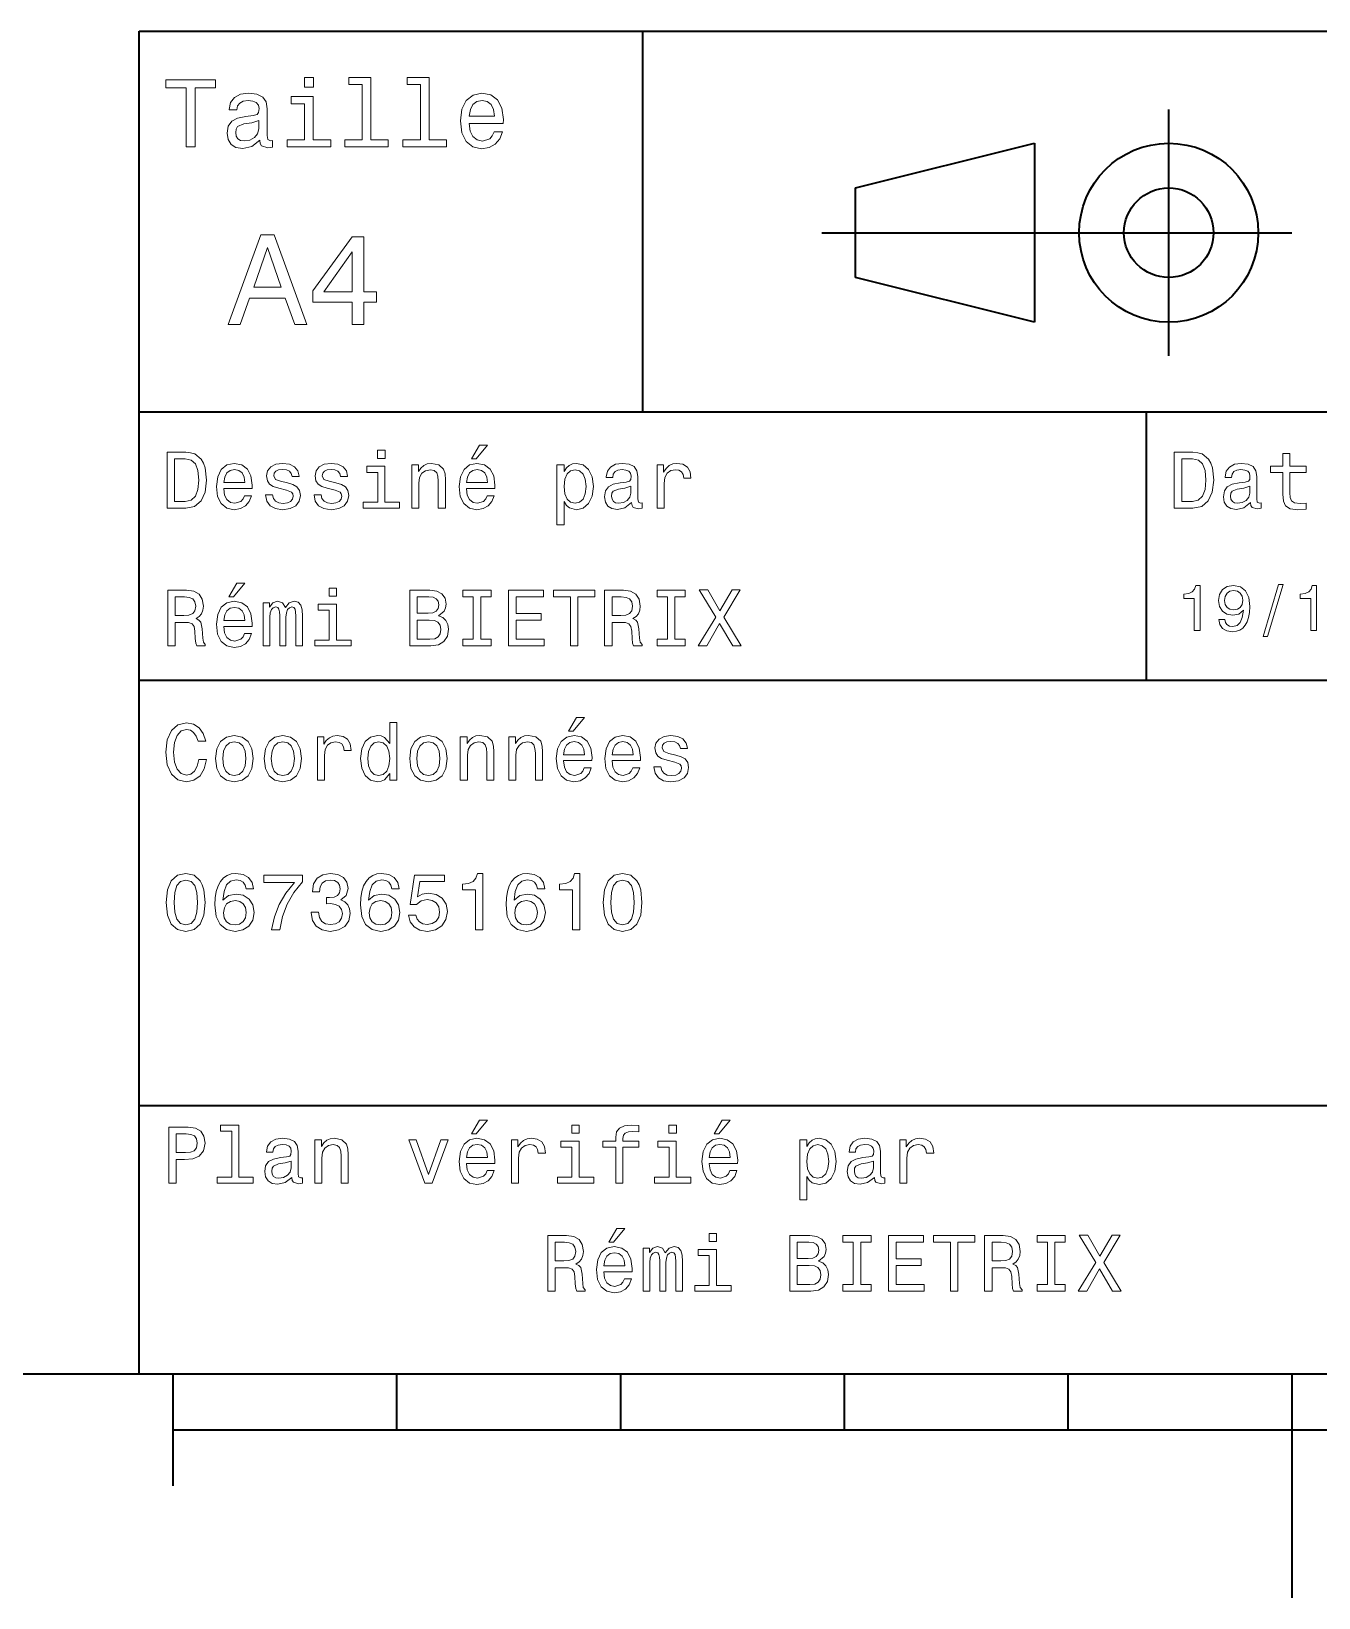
# Model space of a CAD drawing. Extents: x 0 to 297, y 0 to 210.
# Drawn here: x 92.2 to 149.7, y 0 to 70 of the extents above; entities that cross this region are included whole.
import ezdxf

# ---------------------------------------------------------------- set-up
doc = ezdxf.new("R2010")
doc.units = 0

msp = doc.modelspace()

# ---------------------------------------------------------------- linework, layer by layer
at = {"color": 7, "lineweight": 35}
for p, q in [((97, 10), (97, 70)), ((97, 70), (287, 70)), ((127.5, 61), (148.5, 61)), ((97, 53), (162, 53)), ((97, 41), (162, 41)), ((97, 22), (162, 22)), ((10, 10), (287, 10)), ((97, 10), (287, 10)), ((98.5, 7.5), (198.5, 7.5))]:
    msp.add_line(p, q, dxfattribs=at)
at = {"color": 7, "lineweight": 35, "ltscale": 0.425}
msp.add_line((119.5, 53), (119.5, 70), dxfattribs=at)
at = {"color": 7, "lineweight": 35, "ltscale": 0.275}
msp.add_line((143, 55.5), (143, 66.5), dxfattribs=at)
at = {"color": 7, "lineweight": 35, "ltscale": 0.206155}
for p, q in [((129, 63), (137, 65)), ((137, 57), (129, 59))]:
    msp.add_line(p, q, dxfattribs=at)
at = {"color": 7, "lineweight": 35, "ltscale": 0.2}
msp.add_line((137, 65), (137, 57), dxfattribs=at)
at = {"color": 7, "lineweight": 35, "ltscale": 0.1}
msp.add_line((129, 59), (129, 63), dxfattribs=at)
at = {"color": 7, "lineweight": 35, "ltscale": 0.3}
msp.add_line((142, 41), (142, 53), dxfattribs=at)
at = {"color": 7, "lineweight": 35, "ltscale": 0.125}
msp.add_line((98.5, 10), (98.5, 5), dxfattribs=at)
at = {"color": 7, "lineweight": 35, "ltscale": 0.0625}
for p, q in [((108.5, 10), (108.5, 7.5)), ((118.5, 10), (118.5, 7.5)), ((128.5, 10), (128.5, 7.5)), ((138.5, 10), (138.5, 7.5))]:
    msp.add_line(p, q, dxfattribs=at)
at = {"color": 7, "lineweight": 35, "ltscale": 0.25}
msp.add_line((148.5, 10), (148.5, 0), dxfattribs=at)
at = {"color": 7, "lineweight": 13}
for points in [[(104.786743, 67.940918), (104.384727, 67.940918), (104.384727, 67.508644), (104.786743, 67.508644)], [(106.969742, 67.621033), (106.969742, 65.157059), (106.187317, 65.157059), (106.187317, 64.837173), (108.128242, 64.837173), (108.128242, 65.157059), (107.350143, 65.157059), (107.350143, 67.940918), (106.373199, 67.940918), (106.373199, 67.621033)], [(109.572044, 67.621033), (109.572044, 65.157059), (108.789627, 65.157059), (108.789627, 64.837173), (110.730545, 64.837173), (110.730545, 65.157059), (109.952454, 65.157059), (109.952454, 67.940918), (108.975502, 67.940918), (108.975502, 67.621033)], [(99.102303, 64.837173), (99.5, 64.837173), (99.5, 67.47406), (100.407784, 67.47406), (100.407784, 67.837173), (98.190201, 67.837173), (98.190201, 67.47406), (99.102303, 67.47406)], [(102.387611, 65.139771), (102.387611, 65.126801), (102.409225, 64.979828), (102.47406, 64.876076), (102.746399, 64.793945), (102.958214, 64.828529), (102.958214, 65.122475), (102.867432, 65.109505), (102.746399, 65.165703), (102.724785, 65.338615), (102.724785, 66.540344), (102.672913, 66.84726), (102.521614, 67.0634), (102.257927, 67.193085), (101.886169, 67.240631), (101.523056, 67.188759), (101.255043, 67.041786), (101.086456, 66.812675), (101.030258, 66.510086), (101.030258, 66.484146), (101.371758, 66.484146), (101.402016, 66.665703), (101.497116, 66.795387), (101.65274, 66.873199), (101.873199, 66.903458), (102.085014, 66.881844), (102.236313, 66.817001), (102.327087, 66.704605), (102.357346, 66.548988), (102.340057, 66.367432), (102.270897, 66.276657), (102.097984, 66.233429), (101.773773, 66.198845), (101.402016, 66.121033), (101.138329, 65.982704), (100.982712, 65.766571), (100.935158, 65.446686), (100.978386, 65.161385), (101.112389, 64.949562), (101.328529, 64.815559), (101.626801, 64.768013), (102.028816, 64.858788)], [(111.750717, 65.887604), (113.272339, 65.887604), (113.276657, 66.064842), (113.207497, 66.561958), (113.017288, 66.933716), (112.714699, 67.158501), (112.312683, 67.240631), (111.919312, 67.154175), (111.616714, 66.912102), (111.422188, 66.51873), (111.353027, 66), (111.41787, 65.4683), (111.612396, 65.079247), (111.91066, 64.837173), (112.299713, 64.755043), (112.636887, 64.811234), (112.913544, 64.958214), (113.116714, 65.191643), (113.233429, 65.502876), (112.857346, 65.502876), (112.779541, 65.329971), (112.667145, 65.200287), (112.34726, 65.096542), (112.100868, 65.144089), (111.914986, 65.295387), (111.793945, 65.541786), (111.750717, 65.874634)], [(104.773773, 65.157059), (104.773773, 67.080688), (103.796829, 67.080688), (103.796829, 66.756485), (104.393372, 66.756485), (104.393372, 65.157059), (103.615273, 65.157059), (103.615273, 64.837173), (105.560516, 64.837173), (105.560516, 65.157059)], [(111.750717, 66.207489), (111.798271, 66.50576), (111.914986, 66.726219), (112.092216, 66.860229), (112.325653, 66.907776), (112.554756, 66.860229), (112.731987, 66.726219), (112.840057, 66.50576), (112.878967, 66.207489)], [(102.344383, 65.649857), (102.292511, 65.425072), (102.154182, 65.252159), (101.946686, 65.139771), (101.691643, 65.100861), (101.527374, 65.122475), (101.41066, 65.191643), (101.337173, 65.312675), (101.315559, 65.481262), (101.332855, 65.632561), (101.402016, 65.740631), (101.678673, 65.861671), (102.028816, 65.913544), (102.344383, 66.017288)], [(100.982712, 56.9049), (101.51297, 56.9049), (101.933716, 58.080692), (103.530258, 58.080692), (103.951012, 56.9049), (104.492798, 56.9049), (103.028816, 60.910664), (102.440926, 60.910664)], [(102.118156, 58.570606), (102.734871, 60.334293), (103.351585, 58.570606)], [(106.521614, 56.9049), (107.040344, 56.9049), (107.040344, 57.896255), (107.610954, 57.896255), (107.610954, 58.357349), (107.040344, 58.357349), (107.040344, 60.818443), (106.515854, 60.818443), (104.763687, 58.403458), (104.763687, 57.896255), (106.521614, 57.896255)], [(105.247841, 58.357349), (106.521614, 60.149857), (106.521614, 58.357349)], [(99.080688, 51.190563), (98.248558, 51.190563), (98.248558, 48.690563), (99.080688, 48.690563), (99.473343, 48.769814), (99.765129, 49.011169), (99.945244, 49.40382), (100.010086, 49.940563), (99.952446, 50.488113), (99.880402, 50.70425), (99.779541, 50.877163), (99.487755, 51.111313), (99.296829, 51.168949)], [(107.992798, 51.27702), (107.657784, 51.27702), (107.657784, 50.916786), (107.992798, 50.916786)], [(111.84726, 50.88797), (112.059799, 50.88797), (112.560516, 51.500362), (112.207489, 51.500362)], [(144.080688, 51.190563), (143.248566, 51.190563), (143.248566, 48.690563), (144.080688, 48.690563), (144.473343, 48.769814), (144.765137, 49.011169), (144.945251, 49.40382), (145.010086, 49.940563), (144.952454, 50.488113), (144.880402, 50.70425), (144.779541, 50.877163), (144.487747, 51.111313), (144.296829, 51.168949)], [(148.100861, 50.289986), (148.100861, 49.320965), (148.122482, 49.007565), (148.223343, 48.791428), (148.425079, 48.665348), (148.767288, 48.62212), (149.141937, 48.640129), (149.141937, 48.913906), (148.868149, 48.892292), (148.619598, 48.921112), (148.486313, 49.011169), (148.42868, 49.162464), (148.417862, 49.375), (148.417862, 50.289986), (149.141937, 50.289986), (149.141937, 50.560158), (148.417862, 50.560158), (148.417862, 51.125721), (148.100861, 51.125721), (148.100861, 50.560158), (147.553314, 50.560158), (147.553314, 50.289986)], [(99.055473, 50.891571), (99.329254, 50.837536), (99.516571, 50.671829), (99.628242, 50.376442), (99.664268, 49.940563), (99.624641, 49.519093), (99.51297, 49.223705), (99.322044, 49.047192), (99.055473, 48.989555), (98.583572, 48.989555), (98.583572, 50.891571)], [(100.784584, 49.565922), (102.052597, 49.565922), (102.056198, 49.713619), (101.998558, 50.127884), (101.840057, 50.437683), (101.587898, 50.625), (101.252884, 50.693443), (100.925072, 50.621399), (100.672913, 50.41967), (100.510803, 50.091862), (100.453171, 49.659584), (100.507202, 49.216499), (100.669312, 48.892292), (100.91787, 48.690563), (101.242073, 48.62212), (101.523056, 48.668949), (101.753601, 48.791428), (101.922913, 48.98595), (102.020172, 49.245319), (101.706772, 49.245319), (101.64193, 49.101227), (101.548271, 48.993156), (101.2817, 48.9067), (101.07637, 48.946327), (100.921471, 49.072407), (100.820602, 49.27774), (100.784584, 49.555115)], [(100.784584, 49.832493), (100.824211, 50.081055), (100.921471, 50.264771), (101.069168, 50.376442), (101.263687, 50.416069), (101.454613, 50.376442), (101.602303, 50.264771), (101.69236, 50.081055), (101.724785, 49.832493)], [(103.623199, 49.818085), (103.317001, 49.890129), (103.090057, 49.972984), (103.014412, 50.142292), (103.036026, 50.261169), (103.111671, 50.347622), (103.234146, 50.401657), (103.41066, 50.423271), (103.579971, 50.401657), (103.713257, 50.336815), (103.799713, 50.239555), (103.835732, 50.109871), (104.145531, 50.109871), (104.145531, 50.117077), (104.091499, 50.351227), (103.943802, 50.534943), (103.713257, 50.650219), (103.41066, 50.693443), (103.104469, 50.650219), (102.881126, 50.531342), (102.740631, 50.354828), (102.697403, 50.131485), (102.729828, 49.915348), (102.830688, 49.76405), (102.996399, 49.655983), (103.237755, 49.580334), (103.590775, 49.493877), (103.806915, 49.40382), (103.864555, 49.331772), (103.886169, 49.223705), (103.853745, 49.09042), (103.767288, 48.989555), (103.626801, 48.924713), (103.439484, 48.903099), (103.241356, 48.924713), (103.09726, 49.000362), (103, 49.122841), (102.960373, 49.292149), (102.654175, 49.292149), (102.704613, 49.003963), (102.852303, 48.795029), (103.086456, 48.668949), (103.41066, 48.62212), (103.749283, 48.668949), (103.997841, 48.795029), (104.149139, 48.996758), (104.203171, 49.259727), (104.163544, 49.486671), (104.051872, 49.641571), (103.868156, 49.742435)], [(105.791786, 49.818085), (105.485588, 49.890129), (105.258644, 49.972984), (105.182999, 50.142292), (105.204613, 50.261169), (105.280258, 50.347622), (105.40274, 50.401657), (105.579254, 50.423271), (105.748558, 50.401657), (105.881844, 50.336815), (105.9683, 50.239555), (106.004326, 50.109871), (106.314117, 50.109871), (106.314117, 50.117077), (106.260086, 50.351227), (106.112396, 50.534943), (105.881844, 50.650219), (105.579254, 50.693443), (105.273056, 50.650219), (105.049713, 50.531342), (104.909225, 50.354828), (104.865997, 50.131485), (104.898415, 49.915348), (104.999283, 49.76405), (105.164986, 49.655983), (105.406342, 49.580334), (105.759369, 49.493877), (105.975502, 49.40382), (106.033142, 49.331772), (106.054756, 49.223705), (106.022339, 49.09042), (105.935883, 48.989555), (105.795387, 48.924713), (105.60807, 48.903099), (105.409943, 48.924713), (105.265854, 49.000362), (105.168587, 49.122841), (105.12896, 49.292149), (104.822769, 49.292149), (104.873199, 49.003963), (105.020897, 48.795029), (105.255043, 48.668949), (105.579254, 48.62212), (105.91787, 48.668949), (106.166428, 48.795029), (106.317726, 48.996758), (106.371758, 49.259727), (106.33213, 49.486671), (106.220459, 49.641571), (106.036743, 49.742435)], [(107.981987, 48.957134), (107.981987, 50.560158), (107.16787, 50.560158), (107.16787, 50.289986), (107.664986, 50.289986), (107.664986, 48.957134), (107.016571, 48.957134), (107.016571, 48.690563), (108.637611, 48.690563), (108.637611, 48.957134)], [(109.181557, 48.690563), (109.498558, 48.690563), (109.498558, 49.807278), (109.530983, 50.063042), (109.635445, 50.250362), (109.797546, 50.365635), (110.013687, 50.408863), (110.1866, 50.372841), (110.29467, 50.275578), (110.348701, 50.113472), (110.366714, 49.897335), (110.366714, 48.690563), (110.683716, 48.690563), (110.683716, 49.962177), (110.669312, 50.217941), (110.604469, 50.430477), (110.39193, 50.625), (110.060516, 50.693443), (109.876801, 50.668228), (109.721901, 50.599785), (109.588615, 50.484512), (109.484146, 50.329613), (109.484146, 50.625), (109.181557, 50.625)], [(111.627518, 49.565922), (112.895531, 49.565922), (112.899132, 49.713619), (112.841499, 50.127884), (112.682999, 50.437683), (112.430832, 50.625), (112.095825, 50.693443), (111.768013, 50.621399), (111.515854, 50.41967), (111.353745, 50.091862), (111.296112, 49.659584), (111.350143, 49.216499), (111.512245, 48.892292), (111.760803, 48.690563), (112.085014, 48.62212), (112.365997, 48.668949), (112.596542, 48.791428), (112.765854, 48.98595), (112.863113, 49.245319), (112.549713, 49.245319), (112.484871, 49.101227), (112.391212, 48.993156), (112.124641, 48.9067), (111.919312, 48.946327), (111.764412, 49.072407), (111.663544, 49.27774), (111.627518, 49.555115)], [(111.627518, 49.832493), (111.667145, 50.081055), (111.764412, 50.264771), (111.912102, 50.376442), (112.106628, 50.416069), (112.297546, 50.376442), (112.445244, 50.264771), (112.535301, 50.081055), (112.567726, 49.832493)], [(115.986313, 50.326012), (115.986313, 50.625), (115.669312, 50.625), (115.669312, 47.941284), (115.986313, 47.941284), (115.986313, 48.98595), (116.097984, 48.816643), (116.22406, 48.704971), (116.541069, 48.62212), (116.843658, 48.690563), (117.081413, 48.895893), (117.236313, 49.2201), (117.293945, 49.659584), (117.236313, 50.095463), (117.081413, 50.41967), (116.843658, 50.621399), (116.541069, 50.693443), (116.368156, 50.671829), (116.220459, 50.603386), (116.094383, 50.488113)], [(116.48703, 48.9067), (116.274498, 48.953533), (116.119598, 49.097622), (116.022339, 49.331772), (115.989914, 49.659584), (116.022339, 49.983791), (116.119598, 50.217941), (116.274498, 50.358429), (116.48703, 50.408863), (116.681557, 50.358429), (116.836456, 50.21434), (116.933716, 49.98019), (116.969742, 49.659584), (116.933716, 49.335377), (116.836456, 49.097622), (116.681557, 48.953533)], [(119.005043, 48.942726), (119.005043, 48.931919), (119.023056, 48.809441), (119.077087, 48.722984), (119.304031, 48.654541), (119.480545, 48.683357), (119.480545, 48.928314), (119.4049, 48.917507), (119.304031, 48.96434), (119.286026, 49.108429), (119.286026, 50.109871), (119.242798, 50.365635), (119.116714, 50.54575), (118.896973, 50.65382), (118.587173, 50.693443), (118.284584, 50.650219), (118.061241, 50.52774), (117.920746, 50.336815), (117.873917, 50.084656), (117.873917, 50.063042), (118.158501, 50.063042), (118.183716, 50.21434), (118.26297, 50.322407), (118.392654, 50.387249), (118.57637, 50.412464), (118.752884, 50.394455), (118.878967, 50.34042), (118.954613, 50.246758), (118.979828, 50.117077), (118.965416, 49.965778), (118.907784, 49.890129), (118.763687, 49.854107), (118.493515, 49.825291), (118.183716, 49.760448), (117.963974, 49.645176), (117.834297, 49.465057), (117.79467, 49.19849), (117.830688, 48.960735), (117.942368, 48.784222), (118.122482, 48.67255), (118.37104, 48.632927), (118.706055, 48.708576)], [(120.143372, 48.690563), (120.460373, 48.690563), (120.460373, 49.796471), (120.492798, 50.063042), (120.590057, 50.253963), (120.748558, 50.369236), (120.961098, 50.408863), (121.119598, 50.383648), (121.238472, 50.3116), (121.310516, 50.189121), (121.335739, 50.023415), (121.656342, 50.023415), (121.613113, 50.315205), (121.49424, 50.524136), (121.296112, 50.650219), (121.02594, 50.693443), (120.842224, 50.664627), (120.683716, 50.592579), (120.543228, 50.4701), (120.431557, 50.304398), (120.431557, 50.625), (120.143372, 50.625)], [(144.055481, 50.891571), (144.329254, 50.837536), (144.516571, 50.671829), (144.628235, 50.376442), (144.664261, 49.940563), (144.624634, 49.519093), (144.51297, 49.223705), (144.322052, 49.047192), (144.055481, 48.989555), (143.583572, 48.989555), (143.583572, 50.891571)], [(146.656342, 48.942726), (146.656342, 48.931919), (146.674347, 48.809441), (146.728394, 48.722984), (146.955338, 48.654541), (147.131851, 48.683357), (147.131851, 48.928314), (147.056198, 48.917507), (146.955338, 48.96434), (146.937317, 49.108429), (146.937317, 50.109871), (146.894089, 50.365635), (146.768005, 50.54575), (146.548264, 50.65382), (146.23848, 50.693443), (145.935883, 50.650219), (145.71254, 50.52774), (145.572052, 50.336815), (145.525223, 50.084656), (145.525223, 50.063042), (145.809799, 50.063042), (145.835022, 50.21434), (145.914261, 50.322407), (146.043945, 50.387249), (146.227661, 50.412464), (146.404175, 50.394455), (146.530258, 50.34042), (146.605911, 50.246758), (146.631119, 50.117077), (146.616714, 49.965778), (146.559082, 49.890129), (146.414978, 49.854107), (146.144806, 49.825291), (145.835022, 49.760448), (145.61528, 49.645176), (145.485596, 49.465057), (145.445969, 49.19849), (145.481995, 48.960735), (145.593658, 48.784222), (145.773773, 48.67255), (146.022339, 48.632927), (146.357346, 48.708576)], [(118.969025, 49.367798), (118.925797, 49.180477), (118.810516, 49.036385), (118.637611, 48.942726), (118.425072, 48.910305), (118.288185, 48.928314), (118.190926, 48.98595), (118.129684, 49.086815), (118.111671, 49.227306), (118.126083, 49.353386), (118.183716, 49.443443), (118.414268, 49.544312), (118.706055, 49.587536), (118.969025, 49.673992)], [(146.620316, 49.367798), (146.577087, 49.180477), (146.461823, 49.036385), (146.28891, 48.942726), (146.07637, 48.910305), (145.939484, 48.928314), (145.842224, 48.98595), (145.780975, 49.086815), (145.76297, 49.227306), (145.777374, 49.353386), (145.835022, 49.443443), (146.065567, 49.544312), (146.357346, 49.587536), (146.620316, 49.673992)], [(98.280983, 42.530979), (98.615997, 42.530979), (98.615997, 43.586456), (98.958214, 43.586456), (99.210373, 43.575649), (99.368874, 43.525215), (99.45533, 43.406338), (99.491356, 43.193802), (99.509369, 42.869595), (99.530983, 42.657059), (99.574211, 42.530979), (99.952446, 42.530979), (99.952446, 42.599422), (99.869598, 42.700287), (99.840775, 42.887608), (99.815559, 43.291065), (99.754326, 43.590057), (99.671471, 43.683716), (99.541786, 43.752159), (99.685883, 43.842216), (99.786743, 43.9683), (99.851585, 44.126801), (99.873199, 44.317722), (99.822769, 44.620316), (99.678673, 44.84726), (99.440926, 44.98415), (99.116714, 45.030979), (98.280983, 45.030979)], [(101.004326, 44.728386), (101.216858, 44.728386), (101.717583, 45.340778), (101.364555, 45.340778)], [(105.824211, 45.117435), (105.489197, 45.117435), (105.489197, 44.757202), (105.824211, 44.757202)], [(110.377518, 43.881844), (110.629684, 44.090778), (110.694527, 44.231266), (110.716141, 44.404179), (110.669312, 44.674351), (110.528816, 44.868874), (110.301872, 44.987751), (109.984871, 45.030979), (109.0951, 45.030979), (109.0951, 42.530979), (110.035301, 42.530979), (110.370316, 42.581413), (110.618874, 42.729107), (110.773773, 42.963257), (110.827812, 43.280258), (110.795387, 43.492794), (110.708931, 43.669308), (110.568443, 43.798992)], [(111.930115, 42.833572), (111.469017, 42.833572), (111.469017, 42.530979), (112.722626, 42.530979), (112.722626, 42.833572), (112.261528, 42.833572), (112.261528, 44.728386), (112.722626, 44.728386), (112.722626, 45.030979), (111.469017, 45.030979), (111.469017, 44.728386), (111.930115, 44.728386)], [(113.507927, 42.530979), (115.092941, 42.530979), (115.092941, 42.833572), (113.83934, 42.833572), (113.83934, 43.680115), (114.956055, 43.680115), (114.956055, 43.979107), (113.83934, 43.979107), (113.83934, 44.728386), (115.064117, 44.728386), (115.064117, 45.030979), (113.507927, 45.030979)], [(116.267288, 42.530979), (116.598701, 42.530979), (116.598701, 44.728386), (117.355186, 44.728386), (117.355186, 45.030979), (115.507202, 45.030979), (115.507202, 44.728386), (116.267288, 44.728386)], [(117.798271, 42.530979), (118.133286, 42.530979), (118.133286, 43.586456), (118.47551, 43.586456), (118.727669, 43.575649), (118.886169, 43.525215), (118.972626, 43.406338), (119.008644, 43.193802), (119.026657, 42.869595), (119.048271, 42.657059), (119.091499, 42.530979), (119.469742, 42.530979), (119.469742, 42.599422), (119.386887, 42.700287), (119.35807, 42.887608), (119.332855, 43.291065), (119.271614, 43.590057), (119.188766, 43.683716), (119.059082, 43.752159), (119.203171, 43.842216), (119.304031, 43.9683), (119.368881, 44.126801), (119.390488, 44.317722), (119.340057, 44.620316), (119.195969, 44.84726), (118.958214, 44.98415), (118.634003, 45.030979), (117.798271, 45.030979)], [(120.604469, 42.833572), (120.143372, 42.833572), (120.143372, 42.530979), (121.396973, 42.530979), (121.396973, 42.833572), (120.935883, 42.833572), (120.935883, 44.728386), (121.396973, 44.728386), (121.396973, 45.030979), (120.143372, 45.030979), (120.143372, 44.728386), (120.604469, 44.728386)], [(121.984154, 42.530979), (122.362396, 42.530979), (122.935165, 43.543228), (123.518738, 42.530979), (123.900581, 42.530979), (123.118881, 43.817001), (123.860954, 45.03458), (123.497116, 45.03458), (122.945969, 44.108788), (122.405624, 45.03458), (122.027382, 45.03458), (122.765854, 43.8134)], [(144.14122, 43.224785), (144.403458, 43.224785), (144.403458, 45.239193), (144.207504, 45.239193), (144.155624, 45.0634), (144.05188, 44.945248), (143.893372, 44.876083), (143.674362, 44.853027), (143.674362, 44.648415), (144.14122, 44.648415)], [(145.236313, 43.720463), (145.279541, 43.492798), (145.403458, 43.317005), (145.599426, 43.207493), (145.858795, 43.167149), (146.028824, 43.187321), (146.181564, 43.239193), (146.311249, 43.328529), (146.420761, 43.455334), (146.507202, 43.613834), (146.570602, 43.809799), (146.608078, 44.034584), (146.622482, 44.293949), (146.573486, 44.700291), (146.432281, 44.99712), (146.207504, 45.175793), (145.899139, 45.239193), (145.616714, 45.187321), (145.403458, 45.048992), (145.265137, 44.835735), (145.219025, 44.567726), (145.265137, 44.291069), (145.400574, 44.080692), (145.60231, 43.948128), (145.858795, 43.9049), (146.129684, 43.959656), (146.334305, 44.126801), (146.288193, 43.806919), (146.195969, 43.57925), (146.054764, 43.443806), (145.861679, 43.400578), (145.711823, 43.42075), (145.60231, 43.48415), (145.530258, 43.585014), (145.50145, 43.720463)], [(145.498566, 44.570606), (145.52739, 44.749279), (145.608078, 44.890491), (145.734879, 44.979828), (145.899139, 45.011528), (146.069168, 44.979828), (146.198853, 44.890491), (146.279541, 44.752163), (146.311249, 44.573486), (146.279541, 44.391933), (146.198853, 44.256485), (146.066284, 44.172913), (145.890488, 44.144093), (145.731995, 44.172913), (145.608078, 44.256485), (145.52739, 44.38905)], [(147.213257, 42.956772), (147.412109, 42.956772), (148.109512, 45.279541), (147.907791, 45.279541)], [(149.345825, 43.224785), (149.608078, 43.224785), (149.608078, 45.239193), (149.412109, 45.239193), (149.360229, 45.0634), (149.256485, 44.945248), (149.097992, 44.876083), (148.878967, 44.853027), (148.878967, 44.648415), (149.345825, 44.648415)], [(99.023056, 44.724785), (99.242798, 44.703171), (99.397697, 44.634727), (99.494957, 44.508644), (99.527374, 44.310516), (99.491356, 44.101585), (99.394089, 43.975502), (99.228386, 43.910664), (99.001442, 43.892651), (98.615997, 43.892651), (98.615997, 44.724785)], [(100.784584, 43.406338), (102.052597, 43.406338), (102.056198, 43.554035), (101.998558, 43.9683), (101.840057, 44.278099), (101.587898, 44.465416), (101.252884, 44.533859), (100.925072, 44.461815), (100.672913, 44.260086), (100.510803, 43.932278), (100.453171, 43.5), (100.507202, 43.056915), (100.669312, 42.732708), (100.91787, 42.530979), (101.242073, 42.462536), (101.523056, 42.509365), (101.753601, 42.631844), (101.922913, 42.826366), (102.020172, 43.085735), (101.706772, 43.085735), (101.64193, 42.941643), (101.548271, 42.833572), (101.2817, 42.747116), (101.07637, 42.786743), (100.921471, 42.912823), (100.820602, 43.118156), (100.784584, 43.395531)], [(100.784584, 43.672909), (100.824211, 43.921471), (100.921471, 44.105186), (101.069168, 44.216858), (101.263687, 44.256485), (101.454613, 44.216858), (101.602303, 44.105186), (101.69236, 43.921471), (101.724785, 43.672909)], [(102.549713, 42.530979), (102.841499, 42.530979), (102.841499, 43.824207), (102.859512, 44.01873), (102.913544, 44.159222), (102.996399, 44.242073), (103.104469, 44.274494), (103.190926, 44.245678), (103.248558, 44.17363), (103.277374, 44.051151), (103.288185, 43.88905), (103.288185, 42.530979), (103.561958, 42.530979), (103.561958, 43.824207), (103.579971, 44.015129), (103.634003, 44.155621), (103.720459, 44.242073), (103.828529, 44.274494), (103.914986, 44.245678), (103.972626, 44.17363), (104.008644, 43.88905), (104.008644, 42.530979), (104.30043, 42.530979), (104.30043, 43.867435), (104.282417, 44.144814), (104.224785, 44.357349), (104.109512, 44.48703), (103.922188, 44.533859), (103.702454, 44.461815), (103.533142, 44.25288), (103.399857, 44.458214), (103.176514, 44.533859), (102.971184, 44.461815), (102.830688, 44.260086), (102.830688, 44.465416), (102.549713, 44.465416)], [(105.8134, 42.79755), (105.8134, 44.400574), (104.999283, 44.400574), (104.999283, 44.130402), (105.496399, 44.130402), (105.496399, 42.79755), (104.847984, 42.79755), (104.847984, 42.530979), (106.469025, 42.530979), (106.469025, 42.79755)], [(109.916428, 43.993515), (109.426514, 43.993515), (109.426514, 44.731987), (109.945244, 44.731987), (110.139771, 44.710373), (110.276657, 44.645531), (110.359512, 44.533859), (110.388329, 44.368156), (110.355911, 44.20245), (110.269455, 44.087173), (110.121758, 44.015129)], [(118.540344, 44.724785), (118.760086, 44.703171), (118.914986, 44.634727), (119.012253, 44.508644), (119.04467, 44.310516), (119.008644, 44.101585), (118.911385, 43.975502), (118.745682, 43.910664), (118.51873, 43.892651), (118.133286, 43.892651), (118.133286, 44.724785)], [(109.995674, 42.829971), (109.426514, 42.829971), (109.426514, 43.690922), (109.963257, 43.690922), (110.190201, 43.665707), (110.352303, 43.590057), (110.44957, 43.460373), (110.481987, 43.273052), (110.44957, 43.074928), (110.359512, 42.938038), (110.208214, 42.855186)], [(116.184441, 38.728386), (116.396973, 38.728386), (116.897697, 39.340778), (116.54467, 39.340778)], [(99.66787, 37.460373), (99.595818, 37.15778), (99.476944, 36.941643), (99.311241, 36.808357), (99.116714, 36.765129), (98.882568, 36.829971), (98.698845, 37.024494), (98.57637, 37.341499), (98.536743, 37.780979), (98.57637, 38.216858), (98.695244, 38.537464), (98.87896, 38.731987), (99.116714, 38.80043), (99.289627, 38.764408), (99.437317, 38.663544), (99.552597, 38.501442), (99.631844, 38.278099), (99.97406, 38.278099), (99.865997, 38.620316), (99.678673, 38.879681), (99.422913, 39.041786), (99.116714, 39.099422), (98.734871, 39.009365), (98.443085, 38.757202), (98.25576, 38.342937), (98.190926, 37.780979), (98.25576, 37.219021), (98.443085, 36.804756), (98.734871, 36.548992), (99.116714, 36.462536), (99.451729, 36.530979), (99.721901, 36.721901), (99.912827, 37.035301), (100.013687, 37.460373)], [(100.413544, 37.496399), (100.471184, 37.056915), (100.636887, 36.732708), (100.899857, 36.530979), (101.252884, 36.462536), (101.602303, 36.530979), (101.865273, 36.729107), (102.030983, 37.053314), (102.092216, 37.496399), (102.030983, 37.935879), (101.865273, 38.263687), (101.602303, 38.461815), (101.252884, 38.533859), (100.899857, 38.461815), (100.636887, 38.260086), (100.471184, 37.935879)], [(102.58213, 37.496399), (102.639771, 37.056915), (102.805473, 36.732708), (103.068443, 36.530979), (103.421471, 36.462536), (103.770897, 36.530979), (104.033859, 36.729107), (104.19957, 37.053314), (104.260803, 37.496399), (104.19957, 37.935879), (104.033859, 38.263687), (103.770897, 38.461815), (103.421471, 38.533859), (103.068443, 38.461815), (102.805473, 38.260086), (102.639771, 37.935879)], [(104.963257, 36.530979), (105.280258, 36.530979), (105.280258, 37.636887), (105.312683, 37.903458), (105.409943, 38.094379), (105.568443, 38.209652), (105.780983, 38.249279), (105.939484, 38.224064), (106.058357, 38.152016), (106.130402, 38.029537), (106.155617, 37.863831), (106.476227, 37.863831), (106.432999, 38.155621), (106.314117, 38.364552), (106.115997, 38.490635), (105.845825, 38.533859), (105.662102, 38.505043), (105.503601, 38.432995), (105.363113, 38.310516), (105.251442, 38.144814), (105.251442, 38.465416), (104.963257, 38.465416)], [(108.201729, 36.829971), (108.201729, 36.530979), (108.51873, 36.530979), (108.51873, 39.117435), (108.20533, 39.117435), (108.20533, 38.170029), (107.963974, 38.443802), (107.816284, 38.508644), (107.646973, 38.533859), (107.340775, 38.461815), (107.103027, 38.260086), (106.948128, 37.935879), (106.894089, 37.5), (106.948128, 37.064121), (107.103027, 36.736309), (107.340775, 36.530979), (107.646973, 36.462536), (107.816284, 36.487751), (107.967575, 36.552593)], [(109.087898, 37.496399), (109.145531, 37.056915), (109.311241, 36.732708), (109.574203, 36.530979), (109.927231, 36.462536), (110.276657, 36.530979), (110.539627, 36.729107), (110.70533, 37.053314), (110.766571, 37.496399), (110.70533, 37.935879), (110.539627, 38.263687), (110.276657, 38.461815), (109.927231, 38.533859), (109.574203, 38.461815), (109.311241, 38.260086), (109.145531, 37.935879)], [(111.350143, 36.530979), (111.667145, 36.530979), (111.667145, 37.647694), (111.69957, 37.903458), (111.804031, 38.090778), (111.966141, 38.206051), (112.182274, 38.249279), (112.355186, 38.213257), (112.463257, 38.115993), (112.517288, 37.953888), (112.535301, 37.737751), (112.535301, 36.530979), (112.852303, 36.530979), (112.852303, 37.802593), (112.837898, 38.058357), (112.773056, 38.270893), (112.560516, 38.465416), (112.229103, 38.533859), (112.045387, 38.508644), (111.890488, 38.440201), (111.757202, 38.324928), (111.65274, 38.170029), (111.65274, 38.465416), (111.350143, 38.465416)], [(113.51873, 36.530979), (113.835732, 36.530979), (113.835732, 37.647694), (113.868156, 37.903458), (113.972626, 38.090778), (114.134727, 38.206051), (114.350861, 38.249279), (114.523773, 38.213257), (114.631844, 38.115993), (114.685883, 37.953888), (114.703888, 37.737751), (114.703888, 36.530979), (115.020889, 36.530979), (115.020889, 37.802593), (115.006485, 38.058357), (114.941643, 38.270893), (114.729111, 38.465416), (114.39769, 38.533859), (114.213974, 38.508644), (114.059082, 38.440201), (113.925789, 38.324928), (113.821327, 38.170029), (113.821327, 38.465416), (113.51873, 38.465416)], [(115.964699, 37.406338), (117.232712, 37.406338), (117.236313, 37.554035), (117.178673, 37.9683), (117.020172, 38.278099), (116.768013, 38.465416), (116.432999, 38.533859), (116.105186, 38.461815), (115.853027, 38.260086), (115.690918, 37.932278), (115.633286, 37.5), (115.687317, 37.056915), (115.849426, 36.732708), (116.097984, 36.530979), (116.422188, 36.462536), (116.703171, 36.509365), (116.933716, 36.631844), (117.103027, 36.826366), (117.200287, 37.085735), (116.886887, 37.085735), (116.822044, 36.941643), (116.728386, 36.833572), (116.461815, 36.747116), (116.256485, 36.786743), (116.101585, 36.912823), (116.000717, 37.118156), (115.964699, 37.395531)], [(118.133286, 37.406338), (119.401299, 37.406338), (119.4049, 37.554035), (119.34726, 37.9683), (119.188766, 38.278099), (118.9366, 38.465416), (118.601585, 38.533859), (118.273773, 38.461815), (118.021614, 38.260086), (117.859512, 37.932278), (117.801872, 37.5), (117.855911, 37.056915), (118.018013, 36.732708), (118.266571, 36.530979), (118.590775, 36.462536), (118.871758, 36.509365), (119.10231, 36.631844), (119.271614, 36.826366), (119.368881, 37.085735), (119.055481, 37.085735), (118.990631, 36.941643), (118.896973, 36.833572), (118.630402, 36.747116), (118.425072, 36.786743), (118.270172, 36.912823), (118.169312, 37.118156), (118.133286, 37.395531)], [(120.971901, 37.658501), (120.66571, 37.730545), (120.438766, 37.8134), (120.363113, 37.982708), (120.384727, 38.101585), (120.460373, 38.188038), (120.582855, 38.242073), (120.759369, 38.263687), (120.92868, 38.242073), (121.061966, 38.177231), (121.148415, 38.079971), (121.184441, 37.950287), (121.49424, 37.950287), (121.49424, 37.957493), (121.440201, 38.191643), (121.292511, 38.375359), (121.061966, 38.490635), (120.759369, 38.533859), (120.453171, 38.490635), (120.229828, 38.371758), (120.08934, 38.195244), (120.046112, 37.971901), (120.078529, 37.755764), (120.179398, 37.604465), (120.3451, 37.496399), (120.586456, 37.42075), (120.939484, 37.334293), (121.155624, 37.244236), (121.213257, 37.172188), (121.234871, 37.064121), (121.202454, 36.930836), (121.115997, 36.829971), (120.97551, 36.765129), (120.788185, 36.743515), (120.590057, 36.765129), (120.445969, 36.840778), (120.348709, 36.963257), (120.309082, 37.132565), (120.002884, 37.132565), (120.053314, 36.844379), (120.201012, 36.635445), (120.435158, 36.509365), (120.759369, 36.462536), (121.097984, 36.509365), (121.346542, 36.635445), (121.497841, 36.837173), (121.551872, 37.100143), (121.512253, 37.327087), (121.400574, 37.481987), (121.216858, 37.582851)], [(100.737755, 37.5), (100.770172, 37.824207), (100.87104, 38.058357), (101.033142, 38.20245), (101.252884, 38.25288), (101.469017, 38.20245), (101.631126, 38.061958), (101.731987, 37.824207), (101.768013, 37.5), (101.731987, 37.172188), (101.631126, 36.934437), (101.469017, 36.790344), (101.252884, 36.743515), (101.033142, 36.790344), (100.87104, 36.934437), (100.770172, 37.172188)], [(102.906342, 37.5), (102.938759, 37.824207), (103.039627, 38.058357), (103.201729, 38.20245), (103.421471, 38.25288), (103.637611, 38.20245), (103.799713, 38.061958), (103.900574, 37.824207), (103.9366, 37.5), (103.900574, 37.172188), (103.799713, 36.934437), (103.637611, 36.790344), (103.421471, 36.743515), (103.201729, 36.790344), (103.039627, 36.934437), (102.938759, 37.172188)], [(107.701012, 38.249279), (107.909943, 38.198845), (108.068443, 38.058357), (108.162102, 37.824207), (108.198128, 37.5), (108.162102, 37.172188), (108.068443, 36.938038), (107.909943, 36.793949), (107.701012, 36.747116), (107.502884, 36.793949), (107.351585, 36.938038), (107.250717, 37.175793), (107.2183, 37.5), (107.250717, 37.820606), (107.351585, 38.054756), (107.502884, 38.198845)], [(109.412102, 37.5), (109.444527, 37.824207), (109.545387, 38.058357), (109.707489, 38.20245), (109.927231, 38.25288), (110.143372, 38.20245), (110.305473, 38.061958), (110.406342, 37.824207), (110.44236, 37.5), (110.406342, 37.172188), (110.305473, 36.934437), (110.143372, 36.790344), (109.927231, 36.743515), (109.707489, 36.790344), (109.545387, 36.934437), (109.444527, 37.172188)], [(115.964699, 37.672909), (116.004318, 37.921471), (116.101585, 38.105186), (116.249283, 38.216858), (116.443802, 38.256485), (116.634727, 38.216858), (116.782425, 38.105186), (116.872482, 37.921471), (116.9049, 37.672909)], [(118.133286, 37.672909), (118.172913, 37.921471), (118.270172, 38.105186), (118.41787, 38.216858), (118.612396, 38.256485), (118.803314, 38.216858), (118.951012, 38.105186), (119.041069, 37.921471), (119.073486, 37.672909)], [(98.216141, 31.071325), (98.270172, 30.505762), (98.439484, 30.102304), (98.709656, 29.857347), (99.084297, 29.778097), (99.45533, 29.857347), (99.725502, 30.102304), (99.891212, 30.505762), (99.948845, 31.071325), (99.891212, 31.633286), (99.822769, 31.856628), (99.725502, 32.040344), (99.45533, 32.285301), (99.084297, 32.368156), (98.709656, 32.285301), (98.439484, 32.036743), (98.270172, 31.633286)], [(102.117432, 31.676512), (102.048988, 31.9683), (101.890488, 32.184437), (101.645531, 32.321323), (101.328529, 32.368156), (101.115997, 32.342937), (100.932274, 32.274494), (100.770172, 32.162823), (100.633286, 32.004322), (100.525215, 31.806194), (100.445969, 31.56484), (100.395531, 31.280258), (100.381126, 30.959654), (100.438759, 30.448126), (100.615273, 30.077089), (100.899857, 29.853746), (101.288902, 29.778097), (101.638329, 29.842939), (101.9049, 30.012247), (102.077812, 30.278818), (102.139046, 30.617435), (102.077812, 30.959654), (101.912102, 31.222622), (101.656342, 31.388329), (101.33934, 31.445965), (100.997116, 31.373919), (100.741356, 31.168587), (100.795387, 31.56484), (100.91066, 31.849422), (101.087173, 32.01873), (101.33213, 32.076366), (101.512245, 32.04755), (101.649132, 31.971901), (101.739197, 31.845821), (101.786026, 31.676512)], [(102.920746, 29.850143), (103.284584, 29.850143), (103.403458, 30.444523), (103.612389, 30.999279), (103.907784, 31.514408), (104.293228, 31.997118), (104.293228, 32.296108), (102.578529, 32.296108), (102.578529, 31.9683), (103.947403, 31.9683), (103.551155, 31.481987), (103.252159, 30.974062), (103.043228, 30.433718)], [(104.682274, 30.635447), (104.682274, 30.610229), (104.739914, 30.264408), (104.909225, 30.005043), (105.175797, 29.839336), (105.528816, 29.778097), (105.903458, 29.839336), (106.184441, 29.997837), (106.364555, 30.25), (106.429398, 30.574207), (106.400574, 30.786743), (106.321327, 30.959654), (106.191643, 31.092939), (106.01873, 31.190201), (106.252884, 31.384726), (106.335739, 31.694523), (106.2817, 31.975504), (106.126801, 32.188038), (105.874641, 32.321323), (105.528816, 32.368156), (105.204613, 32.310516), (104.956055, 32.152016), (104.793945, 31.899855), (104.739914, 31.56484), (104.739914, 31.539625), (105.060516, 31.539625), (105.08934, 31.770172), (105.182999, 31.935879), (105.334297, 32.036743), (105.546829, 32.072765), (105.734146, 32.043949), (105.87104, 31.9683), (105.953888, 31.845821), (105.986313, 31.680115), (105.953888, 31.503601), (105.867432, 31.384726), (105.716141, 31.312679), (105.510803, 31.291065), (105.370316, 31.294668), (105.370316, 31.010086), (105.546829, 31.01729), (105.773773, 30.984869), (105.943085, 30.898415), (106.043945, 30.757925), (106.079971, 30.574207), (106.040344, 30.365273), (105.935883, 30.210375), (105.770172, 30.113111), (105.55043, 30.08069), (105.323486, 30.116714), (105.157784, 30.224783), (105.053314, 30.397694), (105.013687, 30.635447)], [(108.623199, 31.676512), (108.554756, 31.9683), (108.396255, 32.184437), (108.151299, 32.321323), (107.834297, 32.368156), (107.621758, 32.342937), (107.438042, 32.274494), (107.27594, 32.162823), (107.139053, 32.004322), (107.030983, 31.806194), (106.951729, 31.56484), (106.901299, 31.280258), (106.886887, 30.959654), (106.944527, 30.448126), (107.12104, 30.077089), (107.405617, 29.853746), (107.79467, 29.778097), (108.144089, 29.842939), (108.41066, 30.012247), (108.583572, 30.278818), (108.644814, 30.617435), (108.583572, 30.959654), (108.41787, 31.222622), (108.162102, 31.388329), (107.8451, 31.445965), (107.502884, 31.373919), (107.247116, 31.168587), (107.301155, 31.56484), (107.416428, 31.849422), (107.592941, 32.01873), (107.837898, 32.076366), (108.018013, 32.04755), (108.1549, 31.971901), (108.244957, 31.845821), (108.291786, 31.676512)], [(109.033859, 30.502161), (109.113113, 30.206772), (109.289627, 29.976225), (109.548988, 29.832132), (109.880402, 29.778097), (110.244232, 29.842939), (110.528816, 30.019451), (110.708931, 30.300432), (110.777374, 30.660662), (110.716141, 30.995676), (110.543228, 31.258644), (110.273056, 31.427954), (109.92363, 31.489193), (109.653458, 31.445965), (109.444527, 31.327089), (109.545387, 32.000721), (110.640488, 32.000721), (110.640488, 32.296108), (109.304031, 32.296108), (109.105911, 30.970461), (109.394089, 30.970461), (109.603027, 31.139769), (109.869598, 31.201008), (110.100143, 31.161383), (110.276657, 31.046108), (110.388329, 30.869596), (110.427956, 30.642651), (110.388329, 30.415705), (110.273056, 30.239193), (110.096542, 30.127522), (109.869598, 30.087896), (109.678673, 30.113111), (109.530983, 30.195965), (109.422913, 30.325647), (109.368874, 30.502161)], [(112.030975, 29.850143), (112.358788, 29.850143), (112.358788, 32.368156), (112.113831, 32.368156), (112.048988, 32.148415), (111.919312, 32.000721), (111.721184, 31.914265), (111.447403, 31.885447), (111.447403, 31.629683), (112.030975, 31.629683)], [(115.12896, 31.676512), (115.060516, 31.9683), (114.902016, 32.184437), (114.657059, 32.321323), (114.340057, 32.368156), (114.127518, 32.342937), (113.943802, 32.274494), (113.7817, 32.162823), (113.644814, 32.004322), (113.536743, 31.806194), (113.457489, 31.56484), (113.407059, 31.280258), (113.392654, 30.959654), (113.450287, 30.448126), (113.626801, 30.077089), (113.911385, 29.853746), (114.30043, 29.778097), (114.649857, 29.842939), (114.916428, 30.012247), (115.08934, 30.278818), (115.150574, 30.617435), (115.08934, 30.959654), (114.92363, 31.222622), (114.66787, 31.388329), (114.350861, 31.445965), (114.008644, 31.373919), (113.752884, 31.168587), (113.806915, 31.56484), (113.922188, 31.849422), (114.098701, 32.01873), (114.343658, 32.076366), (114.523773, 32.04755), (114.66066, 31.971901), (114.750717, 31.845821), (114.797546, 31.676512)], [(116.368156, 29.850143), (116.695969, 29.850143), (116.695969, 32.368156), (116.451012, 32.368156), (116.386169, 32.148415), (116.256485, 32.000721), (116.058357, 31.914265), (115.784584, 31.885447), (115.784584, 31.629683), (116.368156, 31.629683)], [(117.733429, 31.071325), (117.78746, 30.505762), (117.956772, 30.102304), (118.226944, 29.857347), (118.601585, 29.778097), (118.972626, 29.857347), (119.242798, 30.102304), (119.408501, 30.505762), (119.466141, 31.071325), (119.408501, 31.633286), (119.340057, 31.856628), (119.242798, 32.040344), (118.972626, 32.285301), (118.601585, 32.368156), (118.226944, 32.285301), (117.956772, 32.036743), (117.78746, 31.633286)], [(98.561958, 31.071325), (98.590775, 31.507204), (98.680832, 31.820604), (98.842941, 32.004322), (99.084297, 32.069164), (99.322044, 32.004322), (99.484146, 31.820604), (99.574211, 31.507204), (99.603027, 31.071325), (99.574211, 30.631844), (99.484146, 30.318443), (99.322044, 30.134726), (99.084297, 30.073486), (98.842941, 30.134726), (98.680832, 30.318443), (98.590775, 30.631844)], [(118.079254, 31.071325), (118.10807, 31.507204), (118.198128, 31.820604), (118.360229, 32.004322), (118.601585, 32.069164), (118.83934, 32.004322), (119.001442, 31.820604), (119.091499, 31.507204), (119.120316, 31.071325), (119.091499, 30.631844), (119.001442, 30.318443), (118.83934, 30.134726), (118.601585, 30.073486), (118.360229, 30.134726), (118.198128, 30.318443), (118.10807, 30.631844)], [(101.789627, 30.613832), (101.75, 30.386887), (101.649132, 30.213976), (101.48703, 30.098703), (101.285301, 30.062679), (101.072769, 30.098703), (100.91066, 30.210375), (100.806198, 30.383286), (100.773773, 30.610229), (100.809799, 30.833572), (100.91066, 31.002882), (101.07637, 31.11095), (101.299713, 31.150576), (101.49424, 31.11095), (101.649132, 31.006483), (101.75, 30.837175)], [(108.295387, 30.613832), (108.255768, 30.386887), (108.1549, 30.213976), (107.992798, 30.098703), (107.791069, 30.062679), (107.578529, 30.098703), (107.416428, 30.210375), (107.311958, 30.383286), (107.279541, 30.610229), (107.315559, 30.833572), (107.416428, 31.002882), (107.58213, 31.11095), (107.805473, 31.150576), (108, 31.11095), (108.1549, 31.006483), (108.255768, 30.837175)], [(114.801147, 30.613832), (114.761528, 30.386887), (114.66066, 30.213976), (114.498558, 30.098703), (114.296829, 30.062679), (114.08429, 30.098703), (113.922188, 30.210375), (113.817726, 30.383286), (113.785301, 30.610229), (113.821327, 30.833572), (113.922188, 31.002882), (114.087898, 31.11095), (114.311241, 31.150576), (114.505768, 31.11095), (114.66066, 31.006483), (114.761528, 30.837175)], [(98.324211, 18.530979), (98.655617, 18.530979), (98.655617, 19.586454), (99.023056, 19.586454), (99.394089, 19.604465), (99.689484, 19.730547), (99.880402, 19.975504), (99.945244, 20.310518), (99.894814, 20.620316), (99.750717, 20.847261), (99.51297, 20.98415), (99.188759, 21.030979), (98.324211, 21.030979)], [(101.137611, 20.850864), (101.137611, 18.79755), (100.485588, 18.79755), (100.485588, 18.530979), (102.103027, 18.530979), (102.103027, 18.79755), (101.454613, 18.79755), (101.454613, 21.117435), (100.640488, 21.117435), (100.640488, 20.850864)], [(111.84726, 20.728386), (112.059799, 20.728386), (112.560516, 21.340778), (112.207489, 21.340778)], [(116.667145, 21.117435), (116.33213, 21.117435), (116.33213, 20.757204), (116.667145, 20.757204)], [(118.295387, 20.130404), (118.295387, 18.530979), (118.612396, 18.530979), (118.612396, 20.130404), (119.332855, 20.130404), (119.332855, 20.400576), (118.612396, 20.400576), (118.612396, 20.519451), (118.637611, 20.663544), (118.720459, 20.760807), (118.860954, 20.818443), (119.062683, 20.840057), (119.332855, 20.825647), (119.332855, 21.099422), (118.990631, 21.117435), (118.680832, 21.085014), (118.464699, 20.987751), (118.335014, 20.818443), (118.295387, 20.577089), (118.295387, 20.400576), (117.715424, 20.400576), (117.715424, 20.130404)], [(121.004326, 21.117435), (120.669312, 21.117435), (120.669312, 20.757204), (121.004326, 20.757204)], [(122.690201, 20.728386), (122.90274, 20.728386), (123.403458, 21.340778), (123.05043, 21.340778)], [(99.098701, 20.724783), (99.314842, 20.703169), (99.473343, 20.634726), (99.567001, 20.508644), (99.599426, 20.310518), (99.5634, 20.101583), (99.466141, 19.975504), (99.30043, 19.910662), (99.073486, 19.892651), (98.655617, 19.892651), (98.655617, 20.724783)], [(103.824928, 18.78314), (103.824928, 18.772333), (103.842941, 18.649855), (103.896973, 18.5634), (104.123917, 18.494957), (104.30043, 18.523775), (104.30043, 18.768732), (104.224785, 18.757925), (104.123917, 18.804754), (104.105911, 18.948847), (104.105911, 19.950287), (104.062683, 20.206051), (103.9366, 20.386166), (103.716858, 20.494236), (103.407059, 20.533861), (103.104469, 20.490633), (102.881126, 20.368155), (102.740631, 20.177233), (102.693802, 19.925072), (102.693802, 19.903458), (102.978386, 19.903458), (103.003601, 20.054754), (103.082855, 20.162823), (103.21254, 20.227665), (103.396255, 20.252882), (103.572769, 20.234869), (103.698845, 20.180836), (103.774498, 20.087175), (103.799713, 19.957493), (103.785301, 19.806194), (103.727669, 19.730547), (103.583572, 19.694523), (103.3134, 19.665705), (103.003601, 19.600864), (102.783859, 19.48559), (102.654175, 19.305475), (102.614555, 19.038904), (102.650574, 18.801151), (102.762245, 18.62464), (102.94236, 18.512968), (103.190926, 18.473343), (103.52594, 18.54899)], [(104.844383, 18.530979), (105.161385, 18.530979), (105.161385, 19.647694), (105.193802, 19.903458), (105.298271, 20.090778), (105.460373, 20.206051), (105.676514, 20.249279), (105.849426, 20.213255), (105.957497, 20.115993), (106.011528, 19.95389), (106.029541, 19.737751), (106.029541, 18.530979), (106.346542, 18.530979), (106.346542, 19.802593), (106.33213, 20.058357), (106.267288, 20.270893), (106.054756, 20.465418), (105.723343, 20.533861), (105.539627, 20.508644), (105.384727, 20.440201), (105.251442, 20.324926), (105.146973, 20.170029), (105.146973, 20.465418), (104.844383, 20.465418)], [(109.761528, 18.530979), (110.096542, 18.530979), (110.802597, 20.465418), (110.474785, 20.465418), (109.930832, 18.905619), (109.376083, 20.465418), (109.04467, 20.465418)], [(111.627518, 19.40634), (112.895531, 19.40634), (112.899132, 19.554033), (112.841499, 19.9683), (112.682999, 20.278097), (112.430832, 20.465418), (112.095825, 20.533861), (111.768013, 20.461815), (111.515854, 20.260086), (111.353745, 19.932276), (111.296112, 19.5), (111.350143, 19.056915), (111.512245, 18.732708), (111.760803, 18.530979), (112.085014, 18.462536), (112.365997, 18.509365), (112.596542, 18.631844), (112.765854, 18.826368), (112.863113, 19.085733), (112.549713, 19.085733), (112.484871, 18.941643), (112.391212, 18.833572), (112.124641, 18.747118), (111.919312, 18.786743), (111.764412, 18.912823), (111.663544, 19.118155), (111.627518, 19.395533)], [(113.637604, 18.530979), (113.954613, 18.530979), (113.954613, 19.636887), (113.98703, 19.903458), (114.08429, 20.094379), (114.242798, 20.209654), (114.45533, 20.249279), (114.613831, 20.224062), (114.732712, 20.152016), (114.804756, 20.029537), (114.829971, 19.863832), (115.150574, 19.863832), (115.107346, 20.155619), (114.988472, 20.364553), (114.790344, 20.490633), (114.520172, 20.533861), (114.336456, 20.505043), (114.177956, 20.432997), (114.03746, 20.310518), (113.925789, 20.144812), (113.925789, 20.465418), (113.637604, 20.465418)], [(116.656342, 18.79755), (116.656342, 20.400576), (115.842216, 20.400576), (115.842216, 20.130404), (116.33934, 20.130404), (116.33934, 18.79755), (115.690918, 18.79755), (115.690918, 18.530979), (117.311958, 18.530979), (117.311958, 18.79755)], [(120.993515, 18.79755), (120.993515, 20.400576), (120.179398, 20.400576), (120.179398, 20.130404), (120.676514, 20.130404), (120.676514, 18.79755), (120.028099, 18.79755), (120.028099, 18.530979), (121.649139, 18.530979), (121.649139, 18.79755)], [(122.470459, 19.40634), (123.73848, 19.40634), (123.742081, 19.554033), (123.684441, 19.9683), (123.52594, 20.278097), (123.273773, 20.465418), (122.938766, 20.533861), (122.610954, 20.461815), (122.358795, 20.260086), (122.196686, 19.932276), (122.139053, 19.5), (122.193085, 19.056915), (122.355194, 18.732708), (122.603745, 18.530979), (122.927956, 18.462536), (123.208939, 18.509365), (123.439484, 18.631844), (123.608795, 18.826368), (123.706055, 19.085733), (123.392654, 19.085733), (123.327812, 18.941643), (123.234154, 18.833572), (122.967583, 18.747118), (122.762253, 18.786743), (122.607353, 18.912823), (122.506485, 19.118155), (122.470459, 19.395533)], [(126.829254, 20.166426), (126.829254, 20.465418), (126.512253, 20.465418), (126.512253, 17.7817), (126.829254, 17.7817), (126.829254, 18.826368), (126.940926, 18.657061), (127.067009, 18.545389), (127.38401, 18.462536), (127.6866, 18.530979), (127.924355, 18.736311), (128.079254, 19.060518), (128.136887, 19.5), (128.079254, 19.935879), (127.924355, 20.260086), (127.6866, 20.461815), (127.38401, 20.533861), (127.211098, 20.512247), (127.0634, 20.443804), (126.937325, 20.328529)], [(129.847992, 18.78314), (129.847992, 18.772333), (129.865997, 18.649855), (129.920029, 18.5634), (130.146973, 18.494957), (130.323486, 18.523775), (130.323486, 18.768732), (130.247849, 18.757925), (130.146973, 18.804754), (130.128967, 18.948847), (130.128967, 19.950287), (130.085739, 20.206051), (129.959656, 20.386166), (129.739914, 20.494236), (129.430115, 20.533861), (129.127533, 20.490633), (128.904175, 20.368155), (128.763687, 20.177233), (128.716858, 19.925072), (128.716858, 19.903458), (129.00145, 19.903458), (129.026657, 20.054754), (129.105911, 20.162823), (129.235596, 20.227665), (129.419312, 20.252882), (129.595825, 20.234869), (129.721909, 20.180836), (129.797562, 20.087175), (129.822769, 19.957493), (129.808365, 19.806194), (129.750732, 19.730547), (129.606628, 19.694523), (129.336456, 19.665705), (129.026657, 19.600864), (128.806915, 19.48559), (128.677246, 19.305475), (128.637619, 19.038904), (128.67363, 18.801151), (128.785309, 18.62464), (128.965424, 18.512968), (129.213989, 18.473343), (129.548996, 18.54899)], [(130.986313, 18.530979), (131.303314, 18.530979), (131.303314, 19.636887), (131.335739, 19.903458), (131.432999, 20.094379), (131.591507, 20.209654), (131.804047, 20.249279), (131.96254, 20.224062), (132.081421, 20.152016), (132.153473, 20.029537), (132.17868, 19.863832), (132.499283, 19.863832), (132.456055, 20.155619), (132.337189, 20.364553), (132.139053, 20.490633), (131.868881, 20.533861), (131.685165, 20.505043), (131.526657, 20.432997), (131.386169, 20.310518), (131.274506, 20.144812), (131.274506, 20.465418), (130.986313, 20.465418)], [(111.627518, 19.672911), (111.667145, 19.921469), (111.764412, 20.105186), (111.912102, 20.216858), (112.106628, 20.256483), (112.297546, 20.216858), (112.445244, 20.105186), (112.535301, 19.921469), (112.567726, 19.672911)], [(122.470459, 19.672911), (122.510086, 19.921469), (122.607353, 20.105186), (122.755043, 20.216858), (122.94957, 20.256483), (123.140488, 20.216858), (123.288185, 20.105186), (123.378242, 19.921469), (123.410667, 19.672911)], [(127.329971, 18.747118), (127.117439, 18.793947), (126.96254, 18.93804), (126.86528, 19.17219), (126.832855, 19.5), (126.86528, 19.824207), (126.96254, 20.058357), (127.117439, 20.198847), (127.329971, 20.249279), (127.524498, 20.198847), (127.679398, 20.054754), (127.776657, 19.820604), (127.812683, 19.5), (127.776657, 19.175793), (127.679398, 18.93804), (127.524498, 18.793947)], [(103.788902, 19.208212), (103.745674, 19.020893), (103.630402, 18.876801), (103.457489, 18.78314), (103.244957, 18.750719), (103.10807, 18.768732), (103.010803, 18.826368), (102.94957, 18.927233), (102.931557, 19.067722), (102.945969, 19.193804), (103.003601, 19.283861), (103.234146, 19.384726), (103.52594, 19.427954), (103.788902, 19.514408)], [(129.811966, 19.208212), (129.768738, 19.020893), (129.653458, 18.876801), (129.48056, 18.78314), (129.268021, 18.750719), (129.131134, 18.768732), (129.033875, 18.826368), (128.972626, 18.927233), (128.95462, 19.067722), (128.969025, 19.193804), (129.026657, 19.283861), (129.257202, 19.384726), (129.548996, 19.427954), (129.811966, 19.514408)], [(115.257927, 13.690562), (115.592941, 13.690562), (115.592941, 14.746037), (115.935158, 14.746037), (116.187317, 14.73523), (116.345818, 14.684798), (116.432274, 14.565923), (116.4683, 14.353387), (116.486313, 14.029179), (116.507927, 13.816643), (116.551155, 13.690562), (116.92939, 13.690562), (116.92939, 13.759007), (116.846542, 13.859871), (116.817719, 14.047191), (116.792503, 14.450648), (116.73127, 14.74964), (116.648415, 14.8433), (116.51873, 14.911744), (116.662827, 15.001801), (116.763687, 15.127882), (116.828529, 15.286384), (116.850143, 15.477305), (116.799713, 15.7799), (116.655617, 16.006844), (116.41787, 16.143732), (116.093658, 16.190563), (115.257927, 16.190563)], [(117.98127, 15.887968), (118.193802, 15.887968), (118.694527, 16.50036), (118.341499, 16.50036)], [(122.801155, 16.277018), (122.466141, 16.277018), (122.466141, 15.916787), (122.801155, 15.916787)], [(127.354462, 15.041427), (127.606628, 15.25036), (127.671471, 15.39085), (127.693085, 15.563761), (127.646255, 15.833934), (127.50576, 16.028458), (127.278816, 16.147335), (126.961815, 16.190563), (126.072044, 16.190563), (126.072044, 13.690562), (127.012245, 13.690562), (127.34726, 13.740994), (127.595818, 13.888689), (127.750717, 14.122839), (127.804756, 14.439842), (127.772331, 14.652378), (127.685875, 14.828891), (127.545387, 14.958574)], [(128.907059, 13.993155), (128.445969, 13.993155), (128.445969, 13.690562), (129.69957, 13.690562), (129.69957, 13.993155), (129.238464, 13.993155), (129.238464, 15.887968), (129.69957, 15.887968), (129.69957, 16.190563), (128.445969, 16.190563), (128.445969, 15.887968), (128.907059, 15.887968)], [(130.484863, 13.690562), (132.069885, 13.690562), (132.069885, 13.993155), (130.816284, 13.993155), (130.816284, 14.839698), (131.932999, 14.839698), (131.932999, 15.138689), (130.816284, 15.138689), (130.816284, 15.887968), (132.041061, 15.887968), (132.041061, 16.190563), (130.484863, 16.190563)], [(133.244232, 13.690562), (133.575653, 13.690562), (133.575653, 15.887968), (134.332138, 15.887968), (134.332138, 16.190563), (132.484146, 16.190563), (132.484146, 15.887968), (133.244232, 15.887968)], [(134.775208, 13.690562), (135.110229, 13.690562), (135.110229, 14.746037), (135.452454, 14.746037), (135.704605, 14.73523), (135.863113, 14.684798), (135.94957, 14.565923), (135.985596, 14.353387), (136.003601, 14.029179), (136.025208, 13.816643), (136.068451, 13.690562), (136.446686, 13.690562), (136.446686, 13.759007), (136.363831, 13.859871), (136.335022, 14.047191), (136.309799, 14.450648), (136.248566, 14.74964), (136.16571, 14.8433), (136.036026, 14.911744), (136.180115, 15.001801), (136.280975, 15.127882), (136.345825, 15.286384), (136.367432, 15.477305), (136.317001, 15.7799), (136.172913, 16.006844), (135.93515, 16.143732), (135.610947, 16.190563), (134.775208, 16.190563)], [(137.581421, 13.993155), (137.120316, 13.993155), (137.120316, 13.690562), (138.373917, 13.690562), (138.373917, 13.993155), (137.912827, 13.993155), (137.912827, 15.887968), (138.373917, 15.887968), (138.373917, 16.190563), (137.120316, 16.190563), (137.120316, 15.887968), (137.581421, 15.887968)], [(138.96109, 13.690562), (139.33934, 13.690562), (139.912109, 14.70281), (140.495682, 13.690562), (140.877518, 13.690562), (140.095825, 14.976585), (140.837891, 16.194164), (140.47406, 16.194164), (139.922913, 15.268372), (139.382568, 16.194164), (139.004318, 16.194164), (139.742798, 14.972983)], [(116, 15.884366), (116.219742, 15.862753), (116.374641, 15.794309), (116.471901, 15.668228), (116.504318, 15.470101), (116.4683, 15.261168), (116.371033, 15.135087), (116.20533, 15.070246), (115.978386, 15.052234), (115.592941, 15.052234), (115.592941, 15.884366)], [(117.761528, 14.565923), (119.029541, 14.565923), (119.033142, 14.713617), (118.975502, 15.127882), (118.817001, 15.43768), (118.564842, 15.625), (118.229828, 15.693444), (117.902016, 15.621398), (117.649857, 15.419669), (117.487747, 15.091859), (117.430115, 14.659582), (117.484146, 14.216499), (117.646255, 13.892291), (117.894814, 13.690562), (118.219017, 13.622118), (118.5, 13.668948), (118.730545, 13.791427), (118.899857, 13.985951), (118.997116, 14.245317), (118.683716, 14.245317), (118.618874, 14.101225), (118.525215, 13.993155), (118.258644, 13.9067), (118.053314, 13.946326), (117.898415, 14.072407), (117.797546, 14.277738), (117.761528, 14.555116)], [(117.761528, 14.832493), (117.801155, 15.081052), (117.898415, 15.26477), (118.046112, 15.376441), (118.240631, 15.416066), (118.431557, 15.376441), (118.579247, 15.26477), (118.669304, 15.081052), (118.701729, 14.832493)], [(119.526657, 13.690562), (119.818443, 13.690562), (119.818443, 14.983789), (119.836456, 15.178314), (119.890488, 15.318804), (119.973343, 15.401657), (120.081413, 15.434078), (120.16787, 15.40526), (120.225502, 15.333214), (120.254318, 15.210735), (120.265129, 15.048632), (120.265129, 13.690562), (120.538902, 13.690562), (120.538902, 14.983789), (120.556915, 15.174712), (120.610947, 15.315202), (120.697403, 15.401657), (120.805473, 15.434078), (120.89193, 15.40526), (120.94957, 15.333214), (120.985588, 15.048632), (120.985588, 13.690562), (121.277374, 13.690562), (121.277374, 15.027018), (121.259361, 15.304395), (121.201729, 15.516932), (121.086456, 15.646614), (120.899132, 15.693444), (120.679398, 15.621398), (120.510086, 15.412464), (120.376801, 15.617796), (120.153458, 15.693444), (119.948128, 15.621398), (119.807632, 15.419669), (119.807632, 15.625), (119.526657, 15.625)], [(122.790344, 13.957133), (122.790344, 15.560159), (121.976227, 15.560159), (121.976227, 15.289986), (122.473343, 15.289986), (122.473343, 13.957133), (121.824928, 13.957133), (121.824928, 13.690562), (123.445969, 13.690562), (123.445969, 13.957133)], [(126.893372, 15.153098), (126.403458, 15.153098), (126.403458, 15.891571), (126.922188, 15.891571), (127.116714, 15.869957), (127.253601, 15.805116), (127.336456, 15.693444), (127.365273, 15.527738), (127.332855, 15.362032), (127.246399, 15.246758), (127.098701, 15.174712)], [(135.517288, 15.884366), (135.73703, 15.862753), (135.891937, 15.794309), (135.989197, 15.668228), (136.021606, 15.470101), (135.985596, 15.261168), (135.888336, 15.135087), (135.722626, 15.070246), (135.495682, 15.052234), (135.110229, 15.052234), (135.110229, 15.884366)], [(126.972618, 13.989553), (126.403458, 13.989553), (126.403458, 14.850505), (126.940201, 14.850505), (127.167145, 14.825289), (127.329247, 14.74964), (127.426514, 14.619957), (127.458931, 14.432637), (127.426514, 14.23451), (127.336456, 14.097623), (127.185158, 14.01477)]]:
    msp.add_lwpolyline(points, close=True, dxfattribs=at)
at = {"color": 7, "lineweight": 35}
for radius in [4, 2]:
    msp.add_circle((143, 61), radius, dxfattribs=at)

doc.saveas('drawing.dxf')
